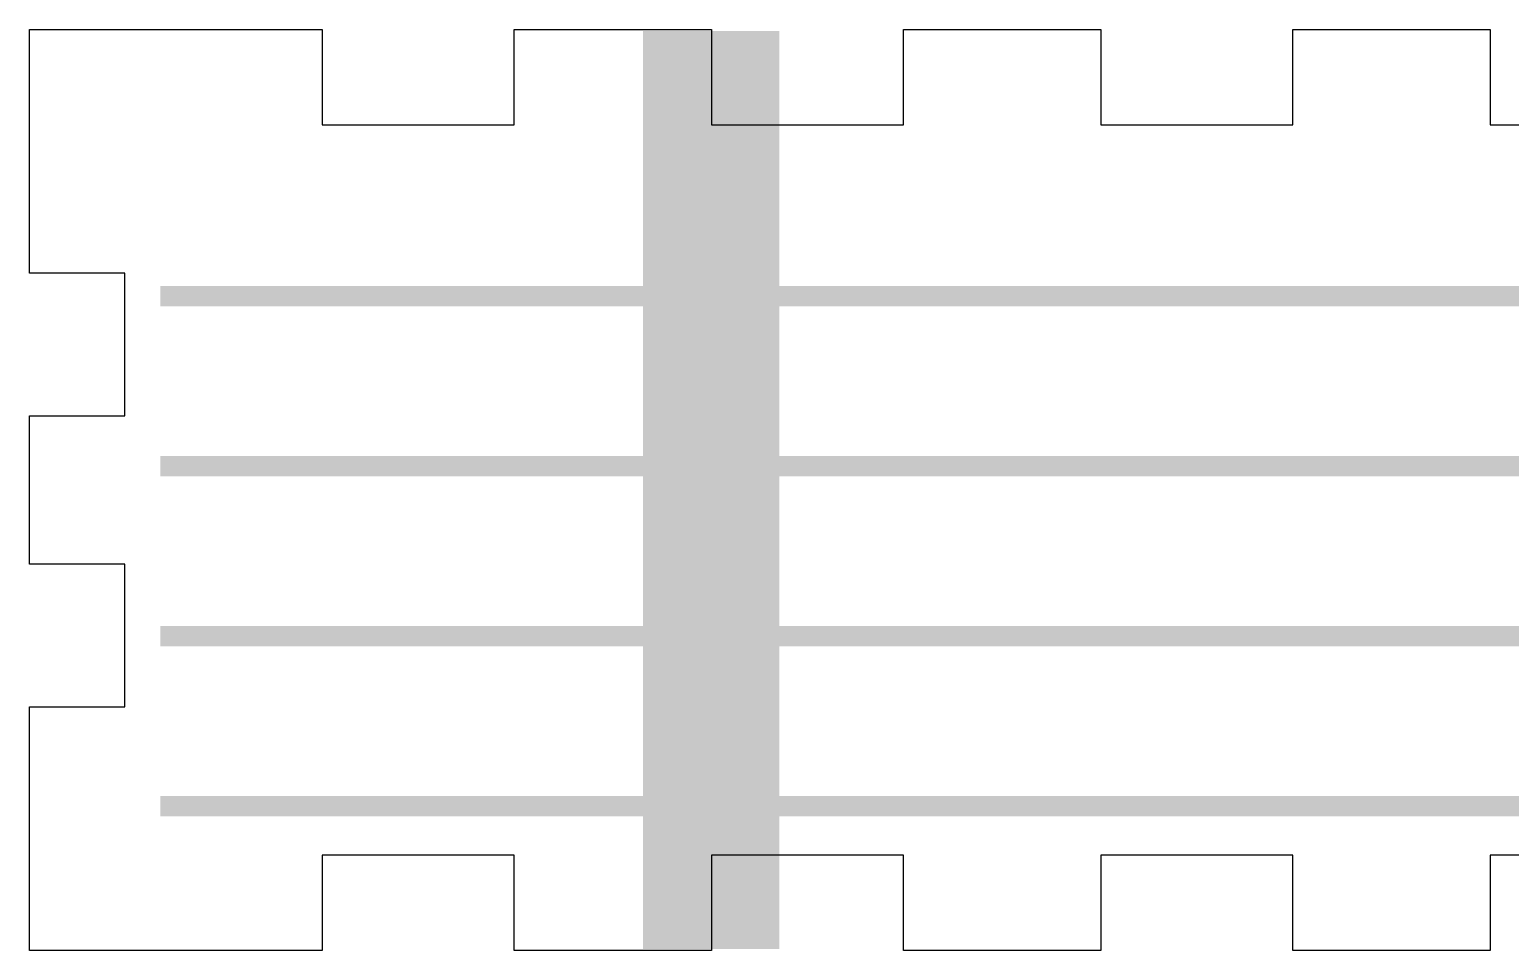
# Model space of a CAD drawing. Header units: millimetres. Extents: x 6 to 297, y 6 to 451.
# Drawn here: x 88.96 to 132.5, y 326.16 to 353.24 of the extents above; entities that cross this region are included whole.
import ezdxf

# ---------------------------------------------------------------- set-up
doc = ezdxf.new("R2010")
doc.units = ezdxf.units.MM
doc.layers.add('CUT', color=1, linetype='Continuous')
doc.layers.add('RASTER', color=7, linetype='Continuous')

msp = doc.modelspace()

# ---------------------------------------------------------------- hatches: boundary and pattern name
at = {"layer": 'RASTER'}
for points in [[(107, 353.2), (111, 353.2), (111, 326.2), (107, 326.2)], [(109.55, 347.8), (109.545, 347.728), (109.531, 347.658), (109.508, 347.59), (109.476, 347.525), (109.436, 347.465), (109.389, 347.411), (109.335, 347.364), (109.275, 347.324), (109.21, 347.292), (109.142, 347.269), (109.072, 347.255), (109, 347.25), (108.928, 347.255), (108.858, 347.269), (108.79, 347.292), (108.725, 347.324), (108.665, 347.364), (108.611, 347.411), (108.564, 347.465), (108.524, 347.525), (108.492, 347.59), (108.469, 347.658), (108.455, 347.728), (108.45, 347.8), (108.455, 347.872), (108.469, 347.942), (108.492, 348.01), (108.524, 348.075), (108.564, 348.135), (108.611, 348.189), (108.665, 348.236), (108.725, 348.276), (108.79, 348.308), (108.858, 348.331), (108.928, 348.345), (109, 348.35), (109.072, 348.345), (109.142, 348.331), (109.21, 348.308), (109.275, 348.276), (109.335, 348.236), (109.389, 348.189), (109.436, 348.135), (109.476, 348.075), (109.508, 348.01), (109.531, 347.942), (109.545, 347.872)], [(92.8, 345.7), (165.2, 345.7), (165.2, 345.1), (92.8, 345.1)], [(92.8, 340.7), (165.2, 340.7), (165.2, 340.1), (92.8, 340.1)], [(109.55, 339.7), (109.545, 339.628), (109.531, 339.558), (109.508, 339.49), (109.476, 339.425), (109.436, 339.365), (109.389, 339.311), (109.335, 339.264), (109.275, 339.224), (109.21, 339.192), (109.142, 339.169), (109.072, 339.155), (109, 339.15), (108.928, 339.155), (108.858, 339.169), (108.79, 339.192), (108.725, 339.224), (108.665, 339.264), (108.611, 339.311), (108.564, 339.365), (108.524, 339.425), (108.492, 339.49), (108.469, 339.558), (108.455, 339.628), (108.45, 339.7), (108.455, 339.772), (108.469, 339.842), (108.492, 339.91), (108.524, 339.975), (108.564, 340.035), (108.611, 340.089), (108.665, 340.136), (108.725, 340.176), (108.79, 340.208), (108.858, 340.231), (108.928, 340.245), (109, 340.25), (109.072, 340.245), (109.142, 340.231), (109.21, 340.208), (109.275, 340.176), (109.335, 340.136), (109.389, 340.089), (109.436, 340.035), (109.476, 339.975), (109.508, 339.91), (109.531, 339.842), (109.545, 339.772)], [(92.8, 335.7), (165.2, 335.7), (165.2, 335.1), (92.8, 335.1)], [(109.55, 331.6), (109.545, 331.528), (109.531, 331.458), (109.508, 331.39), (109.476, 331.325), (109.436, 331.265), (109.389, 331.211), (109.335, 331.164), (109.275, 331.124), (109.21, 331.092), (109.142, 331.069), (109.072, 331.055), (109, 331.05), (108.928, 331.055), (108.858, 331.069), (108.79, 331.092), (108.725, 331.124), (108.665, 331.164), (108.611, 331.211), (108.564, 331.265), (108.524, 331.325), (108.492, 331.39), (108.469, 331.458), (108.455, 331.528), (108.45, 331.6), (108.455, 331.672), (108.469, 331.742), (108.492, 331.81), (108.524, 331.875), (108.564, 331.935), (108.611, 331.989), (108.665, 332.036), (108.725, 332.076), (108.79, 332.108), (108.858, 332.131), (108.928, 332.145), (109, 332.15), (109.072, 332.145), (109.142, 332.131), (109.21, 332.108), (109.275, 332.076), (109.335, 332.036), (109.389, 331.989), (109.436, 331.935), (109.476, 331.875), (109.508, 331.81), (109.531, 331.742), (109.545, 331.672)], [(92.8, 330.7), (165.2, 330.7), (165.2, 330.1), (92.8, 330.1)]]:
    msp.add_hatch(color=7, dxfattribs=at).paths.add_polyline_path(points)

# ---------------------------------------------------------------- linework, layer by layer
at = {"layer": 'CUT'}
msp.add_lwpolyline([(137.545, 328.96), (131.902, 328.96), (131.902, 326.16), (126.098, 326.16), (126.098, 328.96), (120.455, 328.96), (120.455, 326.16), (114.652, 326.16), (114.652, 328.96), (109.009, 328.96), (109.009, 326.16), (103.206, 326.16), (103.206, 328.96), (97.563, 328.96), (97.563, 326.16), (91.8, 326.16), (88.96, 326.16), (88.96, 329), (88.96, 333.32), (91.76, 333.32), (91.76, 337.52), (88.96, 337.52), (88.96, 341.88), (91.76, 341.88), (91.76, 346.08), (88.96, 346.08), (88.96, 350.4), (88.96, 353.24), (91.8, 353.24), (97.563, 353.24), (97.563, 350.44), (103.206, 350.44), (103.206, 353.24), (109.009, 353.24), (109.009, 350.44), (114.652, 350.44), (114.652, 353.24), (120.455, 353.24), (120.455, 350.44), (126.098, 350.44), (126.098, 353.24), (131.902, 353.24), (131.902, 350.44), (137.545, 350.44)], dxfattribs=at)

doc.saveas('drawing.dxf')
